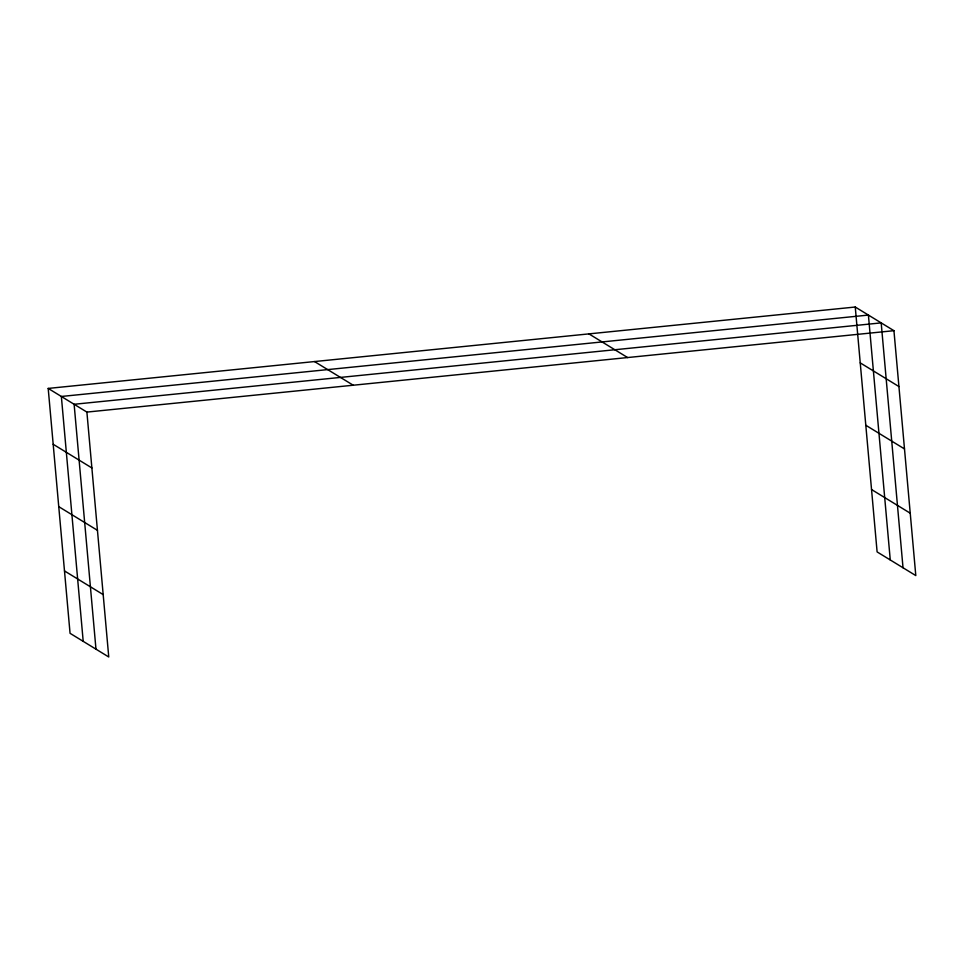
<?xml version="1.0" encoding="UTF-8"?>
<svg xmlns="http://www.w3.org/2000/svg" width="964" height="964" viewBox="0 0 964 964"><rect width="100%" height="100%" fill="white"/><g stroke="black" fill="none" stroke-linecap="round" stroke-linejoin="round"><path stroke-width="1.45" d="M48.2 388.42L86.893 412.086L108.751 656.978L70.059 633.312L48.2 388.42L855.249 307.022L893.941 330.688L915.8 575.58L877.107 551.914L855.249 307.022M86.893 412.086L893.941 330.688M860.237 362.874L898.93 386.552M865.805 425.257L904.497 448.935M871.54 489.531L910.233 513.197M588.92 333.881L627.612 357.56M314.529 361.56L353.222 385.226M53.189 444.271L91.881 467.95M58.756 506.654L97.448 530.333M64.492 570.929L103.184 594.595M903.027 567.772L881.18 322.88L74.12 404.278L95.978 649.17M890.266 559.964L868.407 315.071L61.359 396.469L83.205 641.349"/></g></svg>
